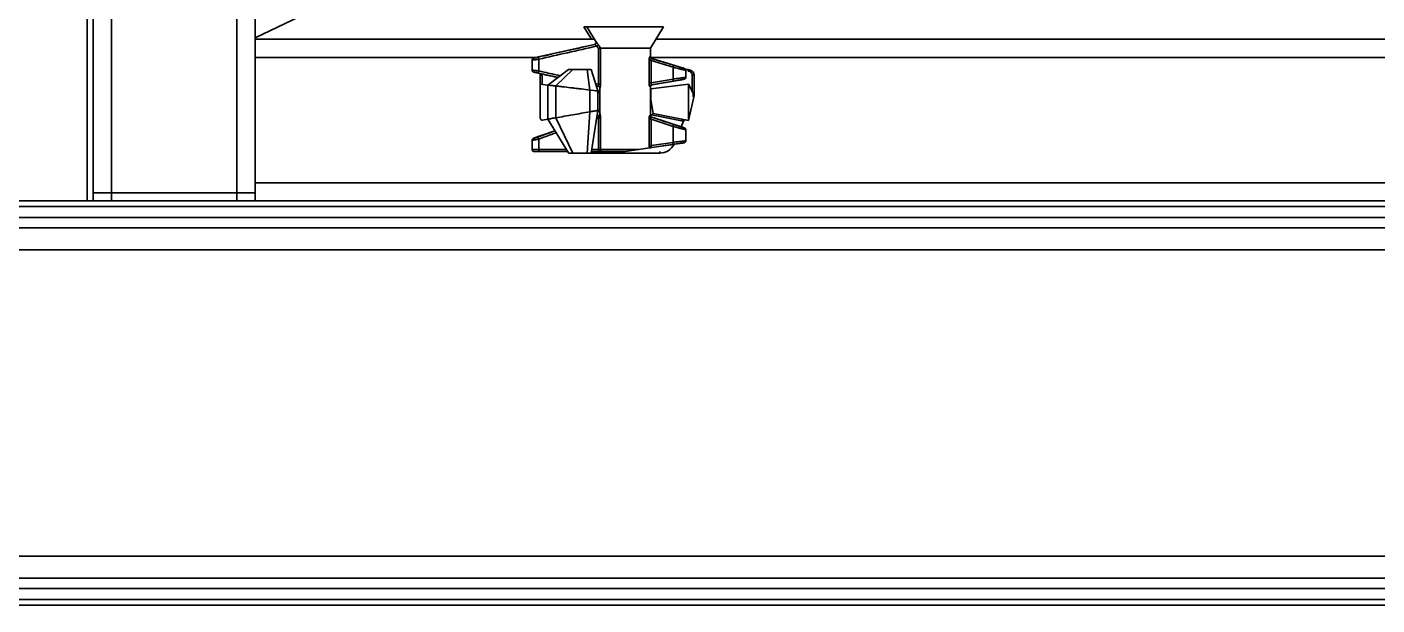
# Model space of a CAD drawing. Header units: millimetres. Extents: x 32496 to 166256, y 3504 to 23939.
# Drawn here: x 47864 to 48532, y 10678 to 10964 of the extents above; entities that cross this region are included whole.
import ezdxf

# ---------------------------------------------------------------- set-up
doc = ezdxf.new("R2010")
doc.units = ezdxf.units.MM
doc.layers.get('0').update_dxf_attribs({"lineweight": 35})

msp = doc.modelspace()

# ---------------------------------------------------------------- linework, layer by layer
at = {"linetype": 'Continuous'}
for p, q in [((47894.14, 13396.575), (47894.14, 10877.575)), ((47897.14, 13396.575), (47897.14, 10877.575)), ((47906.14, 13396.575), (47906.14, 10877.575)), ((47968.14, 13396.575), (47968.14, 10877.575)), ((47977.14, 13316.575), (47977.14, 10957.575)), ((48010.277, 10974.075), (47977.14, 10958.304)), ((48141.222, 10963.653), (48139.722, 10963.653)), ((48143.445, 10957.575), (48139.722, 10963.653)), ((48141.222, 10963.653), (48179.057, 10963.653)), ((48141.222, 10963.653), (48145.621, 10956.472)), ((48179.057, 10963.653), (48172.64, 10953.175)), ((48144.945, 10957.575), (47977.14, 10957.575)), ((47977.14, 10877.575), (47977.14, 10957.575)), ((48120.222, 10949.503), (48144.984, 10954.973)), ((48144.984, 10954.973), (48145.02, 10954.973)), ((48145.656, 10956.472), (48145.621, 10956.472)), ((48899.64, 10957.575), (48175.335, 10957.575)), ((48116.131, 10948.575), (47977.14, 10948.575)), ((48114.14, 10947.303), (48114.14, 10942.27)), ((48115.359, 10948.397), (48115.455, 10948.42)), ((48117.943, 10948.993), (48115.455, 10948.42)), ((48115.455, 10948.42), (48115.468, 10948.422)), ((48120.221, 10949.503), (48115.468, 10948.422)), ((48117.442, 10941.883), (48117.442, 10947.7)), ((48120.224, 10949.503), (48117.943, 10948.993)), ((48146.969, 10935.354), (48146.969, 10952.894)), ((48147.953, 10953.175), (48147.953, 10935.353)), ((48147.96, 10953.175), (48172.64, 10953.175)), ((48171.961, 10947.022), (48172.961, 10947.022)), ((48171.961, 10935.936), (48171.961, 10947.022)), ((48172.64, 10948.99), (48172.425, 10948.99)), ((48172.64, 10948.99), (48172.64, 10953.175)), ((48899.64, 10948.575), (48172.743, 10948.575)), ((48183.809, 10943.73), (48172.961, 10947.022)), ((48172.961, 10935.936), (48172.961, 10947.022)), ((48173.122, 10948.033), (48173.349, 10948.033)), ((48189.014, 10943.265), (48173.349, 10948.033)), ((48115.473, 10941.153), (48115.46, 10941.156)), ((48117.877, 10940.611), (48115.46, 10941.156)), ((48115.473, 10941.153), (48120.224, 10940.097)), ((48117.877, 10940.611), (48120.229, 10940.096)), ((48121.838, 10934.926), (48132.206, 10942.575)), ((48134.206, 10942.575), (48125.809, 10934.456)), ((48132.206, 10942.575), (48143.397, 10942.575)), ((48141.397, 10942.575), (48142.707, 10932.459)), ((48143.397, 10942.576), (48146.706, 10931.986)), ((48143.398, 10942.575), (48146.706, 10931.989)), ((48183.809, 10943.73), (48183.809, 10937.857)), ((48184.14, 10943.647), (48183.809, 10943.73)), ((48189.014, 10943.265), (48189.02, 10943.263)), ((48191.372, 10942.575), (48190.044, 10942.575)), ((48190.14, 10942.161), (48190.14, 10938.773)), ((48118.06, 10932.642), (48118.06, 10939.573)), ((48121.838, 10934.926), (48118.14, 10935.363)), ((48118.14, 10935.363), (48118.14, 10918.554)), ((48119.06, 10935.254), (48119.06, 10939.791)), ((48120.227, 10940.097), (48126.894, 10938.657)), ((48121.838, 10934.926), (48121.838, 10918.011)), ((48125.809, 10918.707), (48125.809, 10934.456)), ((48145.557, 10935.663), (48146.97, 10935.355)), ((48146.89, 10934.346), (48145.903, 10934.559)), ((48145.906, 10934.55), (48146.851, 10934.346)), ((48146.89, 10934.346), (48146.851, 10934.346)), ((48147.953, 10935.353), (48146.969, 10935.353)), ((48172.961, 10935.936), (48171.961, 10935.936)), ((48172.431, 10933.976), (48172.64, 10933.976)), ((48172.64, 10920.034), (48172.64, 10933.976)), ((48191.429, 10935.363), (48172.796, 10932.991)), ((48172.961, 10935.936), (48183.809, 10937.857)), ((48184.037, 10936.872), (48173.242, 10934.961)), ((48173.465, 10934.961), (48173.242, 10934.961)), ((48188.929, 10937.707), (48173.465, 10934.961)), ((48183.809, 10937.857), (48184.14, 10937.906)), ((48188.93, 10937.708), (48189.031, 10937.726)), ((48190.14, 10938.773), (48190.14, 10938.773)), ((48193.735, 10930.847), (48191.429, 10935.363)), ((48191.429, 10917.363), (48191.429, 10935.363)), ((48193.26, 10939.794), (48193.26, 10931.777)), ((48194.26, 10939.578), (48194.261, 10930.539)), ((48118.14, 10932.421), (48118.06, 10932.642)), ((48146.706, 10931.986), (48142.706, 10932.459)), ((48142.706, 10932.459), (48142.706, 10921.669)), ((48147.64, 10931.876), (48146.706, 10931.986)), ((48146.706, 10922.37), (48146.706, 10931.986)), ((48147.64, 10933.368), (48147.677, 10933.368)), ((48147.64, 10920.687), (48147.64, 10933.368)), ((48172.769, 10932.987), (48172.64, 10932.971)), ((48172.816, 10927.74), (48172.796, 10932.991)), ((48174.001, 10920.816), (48172.815, 10927.746)), ((48191.429, 10917.363), (48194.34, 10929.663)), ((48194.02, 10930.29), (48193.735, 10930.847)), ((48193.781, 10929.144), (48193.735, 10930.847)), ((48193.781, 10929.144), (48194.189, 10930.168)), ((48194.34, 10929.663), (48194.02, 10930.29)), ((48142.706, 10921.669), (48141.397, 10901.274)), ((48146.706, 10922.37), (48143.397, 10901.274)), ((48146.706, 10922.364), (48143.398, 10901.274)), ((48147.64, 10921.787), (48146.587, 10921.602)), ((48146.742, 10922.377), (48146.706, 10922.37)), ((48147.678, 10920.687), (48147.64, 10920.687)), ((48191.429, 10917.363), (48173.975, 10920.821)), ((48119.312, 10917.569), (48121.838, 10918.011)), ((48132.187, 10901.304), (48121.838, 10918.011)), ((48125.809, 10918.708), (48134.206, 10901.274)), ((48146.969, 10918.669), (48146.076, 10918.356)), ((48146.254, 10919.482), (48147.007, 10919.742)), ((48146.256, 10919.496), (48146.967, 10919.742)), ((48146.967, 10919.742), (48147.007, 10919.742)), ((48146.969, 10918.668), (48147.953, 10918.668)), ((48146.969, 10902.975), (48146.969, 10918.668)), ((48147.953, 10918.668), (48147.953, 10902.975)), ((48171.961, 10918.06), (48172.961, 10918.06)), ((48171.961, 10904.705), (48171.961, 10918.06)), ((48172.64, 10920.034), (48172.424, 10920.034)), ((48183.809, 10914.442), (48172.961, 10918.06)), ((48172.961, 10904.944), (48172.961, 10918.06)), ((48173.095, 10919.086), (48173.322, 10919.086)), ((48188.074, 10917.277), (48173.131, 10920.237)), ((48189.04, 10913.827), (48173.322, 10919.086)), ((48183.809, 10914.442), (48183.809, 10906.56)), ((48184.14, 10914.35), (48183.809, 10914.442)), ((48188.942, 10917.023), (48187.828, 10914.233)), ((48189.04, 10913.827), (48189.048, 10913.824)), ((48114.14, 10907.568), (48114.14, 10902.975)), ((48115.236, 10908.692), (48115.338, 10908.73)), ((48118.204, 10909.764), (48115.338, 10908.73)), ((48115.338, 10908.73), (48115.357, 10908.737)), ((48120.109, 10910.432), (48115.357, 10908.737)), ((48117.441, 10902.975), (48117.441, 10908.19)), ((48120.112, 10910.433), (48118.204, 10909.764)), ((48120.11, 10910.432), (48125.397, 10912.265)), ((48125.381, 10912.259), (48125.354, 10912.335)), ((48190.14, 10912.716), (48190.14, 10907.331)), ((48131.152, 10902.975), (48114.14, 10902.975)), ((48131.771, 10901.975), (48115.14, 10901.975)), ((48132.206, 10901.274), (48132.187, 10901.304)), ((48132.205, 10901.274), (48143.397, 10901.274)), ((48143.397, 10901.275), (48177.236, 10901.277)), ((48143.507, 10901.975), (48160.065, 10901.975)), ((48166.831, 10902.975), (48143.664, 10902.975)), ((48160.213, 10901.986), (48188.908, 10906.275)), ((48172.38, 10903.844), (48172.64, 10903.844)), ((48172.961, 10904.944), (48183.809, 10906.56)), ((48184.01, 10905.571), (48173.162, 10903.955)), ((48177.236, 10902.008), (48177.236, 10901.277)), ((48183.809, 10906.56), (48184.14, 10906.601)), ((48188.909, 10906.275), (48188.939, 10906.28)), ((48188.939, 10906.28), (48189.043, 10906.296)), ((47977.14, 10881.575), (47897.14, 10881.575)), ((48899.64, 10886.575), (47977.14, 10886.575)), ((52132.64, 10877.575), (40172.64, 10877.575)), ((52132.64, 10874.855), (40172.64, 10874.855)), ((52132.64, 10869.383), (40172.64, 10869.383)), ((52082.64, 10864.266), (40222.64, 10864.266)), ((52082.64, 10853.32), (40222.64, 10853.32)), ((52008.64, 10701.83), (40172.64, 10701.83)), ((52008.64, 10690.885), (40172.64, 10690.885)), ((52008.64, 10685.768), (40172.64, 10685.768)), ((52132.64, 10680.295), (40172.64, 10680.295)), ((52132.64, 10677.575), (40172.64, 10677.575))]:
    msp.add_line(p, q, dxfattribs=at)
for points in [[(48115.359, 10948.397), (48115.181, 10948.354), (48115.049, 10948.321), (48114.949, 10948.294), (48114.861, 10948.268), (48114.755, 10948.228), (48114.621, 10948.159), (48114.482, 10948.057), (48114.355, 10947.923), (48114.247, 10947.755), (48114.172, 10947.556), (48114.14, 10947.335), (48114.14, 10947.303)], [(48114.14, 10942.27), (48114.14, 10942.238), (48114.173, 10942.016), (48114.248, 10941.816), (48114.357, 10941.648), (48114.485, 10941.514), (48114.625, 10941.412), (48114.76, 10941.343), (48114.866, 10941.304), (48114.953, 10941.279), (48115.052, 10941.253), (48115.182, 10941.221), (48115.356, 10941.18), (48115.46, 10941.156)], [(48190.14, 10942.161), (48190.135, 10942.253), (48190.068, 10942.532), (48189.936, 10942.766), (48189.776, 10942.934), (48189.633, 10943.034), (48189.53, 10943.087), (48189.453, 10943.12), (48189.38, 10943.147), (48189.303, 10943.174), (48189.216, 10943.202), (48189.116, 10943.234), (48189.02, 10943.263)], [(48189.031, 10937.726), (48189.127, 10937.744), (48189.207, 10937.759), (48189.274, 10937.773), (48189.335, 10937.787), (48189.402, 10937.805), (48189.499, 10937.838), (48189.646, 10937.909), (48189.815, 10938.035), (48189.971, 10938.216), (48190.084, 10938.443), (48190.137, 10938.703), (48190.14, 10938.773)], [(48146.706, 10931.986), (48146.565, 10932.003), (48146.15, 10932.052), (48145.515, 10932.127), (48144.688, 10932.225)], [(48190.14, 10912.716), (48190.134, 10912.82), (48190.06, 10913.108), (48189.92, 10913.343), (48189.759, 10913.504), (48189.626, 10913.594), (48189.53, 10913.644), (48189.452, 10913.679), (48189.374, 10913.71), (48189.288, 10913.742), (48189.19, 10913.776), (48189.077, 10913.815), (48189.048, 10913.824)], [(48115.236, 10908.692), (48115.054, 10908.623), (48114.916, 10908.569), (48114.808, 10908.523), (48114.71, 10908.477), (48114.583, 10908.401), (48114.43, 10908.274), (48114.288, 10908.093), (48114.188, 10907.877), (48114.142, 10907.629), (48114.14, 10907.568)], [(48189.043, 10906.296), (48189.13, 10906.309), (48189.202, 10906.321), (48189.262, 10906.332), (48189.318, 10906.344), (48189.384, 10906.359), (48189.491, 10906.394), (48189.65, 10906.47), (48189.823, 10906.6), (48189.977, 10906.783), (48190.087, 10907.009), (48190.138, 10907.264), (48190.14, 10907.331)]]:
    msp.add_lwpolyline(points, dxfattribs=at)
for centre, radius, start, end in [((48144.768, 10955.949), 1, 282.457172, 31.487469), ((48799.399, 11366.301), 772.38, 212.246061, 212.360099), ((48890.226, 11417.498), 875.531, 211.90907, 212.027918), ((48173.64, 10948.99), 1, 180, 253.070713), ((48121.06, 10939.573), 3, 161.222255, 180.003424), ((48191.26, 10939.578), 3, 0.003423, 87.857864), ((48146.64, 10933.368), 1, 0, 77.811367), ((48173.64, 10933.976), 1, 100.070713, 180), ((48193.261, 10930.538), 1, 338.238724, 0.003464), ((48146.64, 10920.687), 1, 289.119726, 0), ((48119.14, 10918.554), 1, 180, 279.942095), ((48173.64, 10920.034), 1, 180, 251.5), ((46320.963, 5346.635), 5872.188, 71.5005904, 71.6145891), ((48189.871, 10916.652), 1, 86.258929, 158.238356), ((48115.14, 10902.975), 1, 180, 270), ((48134.953, 10909.274), 8, 245.961793, 246.82213), ((48160.065, 10902.975), 1, 269.999999, 278.500004), ((48165.319, 10955.964), 52.596, 277.714571, 277.990503), ((48167.033, 10924.91), 20.827, 286.385956, 286.536362), ((48177.236, 10909.277), 8, 270.003424, 332.367685)]:
    msp.add_arc(centre, radius, start, end, dxfattribs=at)
for points, knots in [([(48146.148, 10954.192), (48141.306, 10953.112), (48131.732, 10950.968), (48122.166, 10948.792), (48117.442, 10947.698)], [0, 0, 0, 0, 0.5057289, 1, 1, 1, 1]), ([(48120.231, 10949.435), (48124.319, 10950.365), (48132.58, 10952.219), (48140.846, 10954.052), (48145.02, 10954.973)], [0, 0, 0, 0, 0.4951158, 1, 1, 1, 1]), ([(48145.803, 10955.949), (48145.803, 10955.832), (48145.76, 10955.594), (48145.58, 10955.288), (48145.321, 10955.073), (48145.119, 10954.995), (48145.02, 10954.973)], [0, 0, 0, 0, 0.2616742, 0.5253928, 0.7752948, 1, 1, 1, 1]), ([(48146.148, 10954.193), (48146.031, 10954.299), (48145.85, 10954.446), (48145.606, 10954.625), (48145.438, 10954.74), (48145.288, 10954.836), (48145.18, 10954.9), (48145.108, 10954.938), (48145.07, 10954.957), (48145.042, 10954.969), (48145.026, 10954.973), (48145.02, 10954.973)], [0, 0, 0, 0, 0.3442072, 0.5078013, 0.6586163, 0.7889105, 0.8936657, 0.9339526, 0.9652774, 0.9873481, 1, 1, 1, 1]), ([(48145.656, 10956.472), (48145.663, 10956.472), (48145.682, 10956.458), (48145.715, 10956.432), (48145.76, 10956.387), (48145.817, 10956.326), (48145.885, 10956.25), (48145.995, 10956.122), (48146.149, 10955.931), (48146.348, 10955.671), (48146.563, 10955.376), (48146.783, 10955.055), (48146.927, 10954.831), (48146.998, 10954.716)], [0, 0, 0, 0, 0.0100362, 0.0293963, 0.0580707, 0.0958261, 0.1422293, 0.1961758, 0.3235958, 0.4738051, 0.6397829, 0.8171411, 1, 1, 1, 1]), ([(48145.656, 10956.472), (48145.678, 10956.436), (48145.763, 10956.274), (48145.803, 10956.089), (48145.803, 10955.949)], [0, 0, 0, 0, 0.2321432, 1, 1, 1, 1]), ([(48146.147, 10954.194), (48146.331, 10954.308), (48146.579, 10954.463), (48146.863, 10954.636), (48146.963, 10954.696), (48146.998, 10954.716)], [0, 0, 0, 0, 0.6504309, 0.8778794, 1, 1, 1, 1]), ([(48116.64, 10947.592), (48116.479, 10947.571), (48116.163, 10947.53), (48115.704, 10947.472), (48115.279, 10947.421), (48114.953, 10947.382), (48114.722, 10947.356), (48114.575, 10947.34), (48114.448, 10947.326), (48114.341, 10947.316), (48114.258, 10947.308), (48114.202, 10947.304), (48114.17, 10947.302), (48114.153, 10947.301), (48114.146, 10947.302), (48114.14, 10947.302), (48114.14, 10947.303)], [0, 0, 0, 0, 0.1934251, 0.3789779, 0.5517234, 0.7034394, 0.770093, 0.828992, 0.8799238, 0.9226346, 0.9562061, 0.9803399, 0.9888779, 0.9949941, 0.9986703, 1, 1, 1, 1]), ([(48115.159, 10948.348), (48115.123, 10948.339), (48115.073, 10948.326), (48115.012, 10948.31), (48114.978, 10948.3), (48114.953, 10948.292), (48114.937, 10948.287), (48114.929, 10948.283), (48114.926, 10948.282), (48114.925, 10948.279), (48114.928, 10948.278), (48114.931, 10948.278), (48114.941, 10948.278), (48114.959, 10948.28), (48114.986, 10948.283), (48115.039, 10948.291), (48115.125, 10948.305), (48115.2, 10948.319), (48115.242, 10948.326)], [0, 0, 0, 0, 0.1967319, 0.2737353, 0.3358281, 0.3825711, 0.4137811, 0.4235653, 0.4295519, 0.4322932, 0.4356533, 0.4425519, 0.4533205, 0.4865845, 0.5353875, 0.5995058, 0.7721756, 1, 1, 1, 1]), ([(48115.468, 10948.422), (48115.439, 10948.416), (48115.336, 10948.391), (48115.233, 10948.366), (48115.159, 10948.348)], [0, 0, 0, 0, 0.2809675, 1, 1, 1, 1]), ([(48115.242, 10948.326), (48115.267, 10948.331), (48115.378, 10948.352), (48115.489, 10948.373), (48115.575, 10948.39)], [0, 0, 0, 0, 0.2224077, 1, 1, 1, 1]), ([(48115.575, 10948.39), (48115.678, 10948.411), (48116.123, 10948.502), (48116.567, 10948.598), (48116.907, 10948.676)], [0, 0, 0, 0, 0.2312408, 1, 1, 1, 1]), ([(48117.442, 10947.7), (48117.376, 10947.691), (48117.109, 10947.654), (48116.841, 10947.619), (48116.64, 10947.592)], [0, 0, 0, 0, 0.2463918, 1, 1, 1, 1]), ([(48116.907, 10948.676), (48117.184, 10948.74), (48118.291, 10948.993), (48119.399, 10949.246), (48120.231, 10949.435)], [0, 0, 0, 0, 0.2494687, 1, 1, 1, 1]), ([(48116.907, 10948.676), (48116.955, 10948.682), (48117.041, 10948.629), (48117.127, 10948.525), (48117.239, 10948.343), (48117.351, 10948.065), (48117.416, 10947.824), (48117.442, 10947.7)], [0, 0, 0, 0, 0.1250019, 0.2266111, 0.3555076, 0.6716703, 1, 1, 1, 1]), ([(48123.651, 10950.248), (48123.36, 10950.186), (48122.217, 10949.94), (48121.075, 10949.691), (48120.224, 10949.503)], [0, 0, 0, 0, 0.2542144, 1, 1, 1, 1]), ([(48146.969, 10952.894), (48147.079, 10952.925), (48147.407, 10953.019), (48147.734, 10953.114), (48147.953, 10953.175)], [0, 0, 0, 0, 0.3335899, 1, 1, 1, 1]), ([(48147.96, 10953.175), (48147.959, 10953.175), (48147.956, 10953.175), (48147.954, 10953.175), (48147.953, 10953.175)], [0, 0, 0, 0, 0.4968859, 1, 1, 1, 1]), ([(48171.96, 10947.022), (48171.96, 10947.274), (48171.986, 10947.745), (48172.092, 10948.355), (48172.221, 10948.755), (48172.334, 10948.943), (48172.399, 10948.99), (48172.425, 10948.99)], [0, 0, 0, 0, 0.36478, 0.6788295, 0.8966183, 0.9615031, 1, 1, 1, 1]), ([(48173.122, 10948.033), (48172.925, 10948.094), (48172.559, 10948.355), (48172.425, 10948.781), (48172.425, 10948.99)], [0, 0, 0, 0, 0.497546, 1, 1, 1, 1]), ([(48173.122, 10948.033), (48173.102, 10948.036), (48173.055, 10948.024), (48172.999, 10947.966), (48172.952, 10947.875), (48172.916, 10947.751), (48172.896, 10947.597), (48172.894, 10947.349), (48172.928, 10947.154), (48172.961, 10947.022)], [0, 0, 0, 0, 0.0539504, 0.122041, 0.2128093, 0.3293064, 0.4696189, 0.6309122, 1, 1, 1, 1]), ([(48114.14, 10942.27), (48114.14, 10942.271), (48114.146, 10942.271), (48114.153, 10942.272), (48114.17, 10942.271), (48114.202, 10942.27), (48114.258, 10942.265), (48114.341, 10942.258), (48114.448, 10942.248), (48114.576, 10942.234), (48114.723, 10942.218), (48114.954, 10942.193), (48115.28, 10942.155), (48115.706, 10942.104), (48116.166, 10942.048), (48116.482, 10942.008), (48116.643, 10941.987)], [0, 0, 0, 0, 0.0013158, 0.004982, 0.0110903, 0.0196283, 0.0438063, 0.0772495, 0.1199516, 0.1712404, 0.2300935, 0.2963311, 0.4486826, 0.6207555, 0.8069861, 1, 1, 1, 1]), ([(48115.238, 10941.248), (48115.197, 10941.256), (48115.139, 10941.266), (48115.066, 10941.278), (48115.023, 10941.285), (48114.988, 10941.29), (48114.962, 10941.293), (48114.943, 10941.294), (48114.934, 10941.295), (48114.929, 10941.293), (48114.931, 10941.29), (48114.934, 10941.289), (48114.943, 10941.285), (48114.958, 10941.28), (48114.984, 10941.272), (48115.018, 10941.263), (48115.079, 10941.247), (48115.129, 10941.234), (48115.164, 10941.226)], [0, 0, 0, 0, 0.2264452, 0.3192145, 0.3975138, 0.4607786, 0.5087007, 0.5410691, 0.5578184, 0.5608357, 0.563834, 0.5702419, 0.5804791, 0.6126407, 0.6603826, 0.7235151, 0.8015442, 1, 1, 1, 1]), ([(48115.164, 10941.226), (48115.187, 10941.22), (48115.289, 10941.195), (48115.392, 10941.171), (48115.473, 10941.153)], [0, 0, 0, 0, 0.2171321, 1, 1, 1, 1]), ([(48115.573, 10941.186), (48115.542, 10941.192), (48115.431, 10941.213), (48115.319, 10941.234), (48115.238, 10941.248)], [0, 0, 0, 0, 0.2767447, 1, 1, 1, 1]), ([(48116.912, 10940.905), (48116.798, 10940.93), (48116.353, 10941.028), (48115.907, 10941.121), (48115.573, 10941.186)], [0, 0, 0, 0, 0.2554821, 1, 1, 1, 1]), ([(48116.643, 10941.987), (48116.71, 10941.978), (48116.977, 10941.944), (48117.243, 10941.909), (48117.442, 10941.883)], [0, 0, 0, 0, 0.2541382, 1, 1, 1, 1]), ([(48116.912, 10940.905), (48116.96, 10940.899), (48117.046, 10940.953), (48117.13, 10941.057), (48117.209, 10941.184), (48117.281, 10941.339), (48117.368, 10941.573), (48117.417, 10941.758), (48117.442, 10941.883)], [0, 0, 0, 0, 0.1249283, 0.2264728, 0.3552558, 0.5068081, 0.6716176, 1, 1, 1, 1]), ([(48120.236, 10940.163), (48119.958, 10940.224), (48118.85, 10940.471), (48117.742, 10940.719), (48116.912, 10940.905)], [0, 0, 0, 0, 0.250532, 1, 1, 1, 1]), ([(48117.442, 10941.884), (48118.319, 10941.686), (48121.851, 10940.888), (48125.385, 10940.1), (48128.043, 10939.511)], [0, 0, 0, 0, 0.2483282, 1, 1, 1, 1]), ([(48184.153, 10944.687), (48184.15, 10944.686), (48184.144, 10944.679), (48184.129, 10944.656), (48184.105, 10944.602), (48184.069, 10944.513), (48184.024, 10944.391), (48183.972, 10944.242), (48183.898, 10944.02), (48183.844, 10943.847), (48183.809, 10943.73)], [0, 0, 0, 0, 0.0084775, 0.0246008, 0.0830851, 0.1788645, 0.3086938, 0.4665921, 0.6418735, 1, 1, 1, 1]), ([(48190.14, 10942.161), (48190.14, 10942.164), (48190.126, 10942.17), (48190.106, 10942.179), (48190.067, 10942.192), (48190.015, 10942.208), (48189.948, 10942.227), (48189.83, 10942.259), (48189.649, 10942.306), (48189.39, 10942.371), (48189.081, 10942.446), (48188.725, 10942.532), (48188.326, 10942.628), (48187.888, 10942.732), (48187.239, 10942.887), (48186.367, 10943.097), (48185.272, 10943.364), (48184.521, 10943.551), (48184.14, 10943.647)], [0, 0, 0, 0, 0.0016357, 0.0055905, 0.0119976, 0.0208819, 0.0322069, 0.0459128, 0.0801275, 0.1231915, 0.1750867, 0.2346515, 0.300966, 0.3740995, 0.4532533, 0.6242902, 0.8095002, 1, 1, 1, 1]), ([(48184.153, 10944.687), (48185.107, 10944.397), (48186.453, 10944.003), (48188.076, 10943.54), (48188.74, 10943.349), (48189.014, 10943.265)], [0, 0, 0, 0, 0.5911102, 0.8303753, 1, 1, 1, 1]), ([(48191.372, 10942.575), (48191.371, 10942.575), (48191.373, 10942.568), (48191.371, 10942.56), (48191.371, 10942.541), (48191.37, 10942.517), (48191.368, 10942.485), (48191.365, 10942.431), (48191.363, 10942.348), (48191.367, 10942.233), (48191.363, 10942.098), (48191.341, 10941.951), (48191.341, 10941.845), (48191.352, 10941.793)], [0, 0, 0, 0, 0.0045727, 0.0181973, 0.0407764, 0.0722139, 0.1123498, 0.1607806, 0.280754, 0.4288364, 0.6017631, 0.7959309, 1, 1, 1, 1]), ([(48193.26, 10939.794), (48193.26, 10940.044), (48193.162, 10940.55), (48192.749, 10941.204), (48192.116, 10941.656), (48191.607, 10941.781), (48191.352, 10941.793)], [0, 0, 0, 0, 0.247435, 0.4962439, 0.7472453, 1, 1, 1, 1]), ([(48118.06, 10939.573), (48118.06, 10939.609), (48118.131, 10939.659), (48118.232, 10939.697), (48118.362, 10939.731), (48118.518, 10939.757), (48118.754, 10939.784), (48118.937, 10939.791), (48119.06, 10939.791)], [0, 0, 0, 0, 0.1011399, 0.1967455, 0.3244897, 0.4788894, 0.6499909, 1, 1, 1, 1]), ([(48120.229, 10940.096), (48120.491, 10940.04), (48121.556, 10939.81), (48122.623, 10939.585), (48123.427, 10939.416)], [0, 0, 0, 0, 0.2460462, 1, 1, 1, 1]), ([(48126.93, 10938.684), (48126.369, 10938.807), (48124.138, 10939.298), (48121.907, 10939.791), (48120.236, 10940.163)], [0, 0, 0, 0, 0.2510359, 1, 1, 1, 1]), ([(48125.809, 10934.456), (48125.569, 10934.482), (48125.097, 10934.541), (48124.409, 10934.623), (48123.765, 10934.697), (48122.913, 10934.8), (48122.278, 10934.874), (48121.838, 10934.926)], [0, 0, 0, 0, 0.1810811, 0.3564423, 0.5202063, 0.6671725, 1, 1, 1, 1]), ([(48142.706, 10932.459), (48141.298, 10932.625), (48139.186, 10932.875), (48136.37, 10933.209), (48133.553, 10933.539), (48130.737, 10933.871), (48127.922, 10934.216), (48126.514, 10934.382), (48125.809, 10934.456)], [0, 0, 0, 0, 0.2499997, 0.3749996, 0.4999998, 0.7499983, 0.875001, 1, 1, 1, 1]), ([(48146.89, 10934.346), (48146.901, 10934.345), (48146.93, 10934.369), (48146.972, 10934.463), (48147.017, 10934.666), (48147.026, 10934.982), (48146.995, 10935.224), (48146.969, 10935.354)], [0, 0, 0, 0, 0.0323072, 0.091995, 0.3030963, 0.618414, 1, 1, 1, 1]), ([(48146.89, 10934.346), (48146.997, 10934.323), (48147.21, 10934.238), (48147.471, 10934.009), (48147.639, 10933.705), (48147.677, 10933.478), (48147.677, 10933.368)], [0, 0, 0, 0, 0.2423391, 0.4995739, 0.7570625, 1, 1, 1, 1]), ([(48147.953, 10935.353), (48147.953, 10935.099), (48147.939, 10934.729), (48147.892, 10934.261), (48147.85, 10933.963), (48147.804, 10933.72), (48147.763, 10933.555), (48147.732, 10933.458), (48147.712, 10933.411), (48147.697, 10933.382), (48147.683, 10933.368), (48147.677, 10933.368)], [0, 0, 0, 0, 0.3772731, 0.5482203, 0.6987313, 0.823031, 0.9156864, 0.9495209, 0.9746656, 0.991147, 1, 1, 1, 1]), ([(48172.431, 10933.976), (48172.404, 10933.976), (48172.34, 10934.023), (48172.228, 10934.209), (48172.097, 10934.605), (48171.987, 10935.213), (48171.96, 10935.683), (48171.96, 10935.936)], [0, 0, 0, 0, 0.0383461, 0.1028489, 0.3192955, 0.6327753, 1, 1, 1, 1]), ([(48172.431, 10933.976), (48172.431, 10934.088), (48172.469, 10934.321), (48172.643, 10934.632), (48172.914, 10934.861), (48173.133, 10934.941), (48173.242, 10934.961)], [0, 0, 0, 0, 0.2439062, 0.5025013, 0.7595928, 1, 1, 1, 1]), ([(48172.961, 10935.936), (48172.94, 10935.809), (48172.928, 10935.62), (48172.959, 10935.384), (48172.998, 10935.237), (48173.051, 10935.117), (48173.118, 10935.015), (48173.195, 10934.958), (48173.242, 10934.961)], [0, 0, 0, 0, 0.3559702, 0.5142671, 0.6552434, 0.7745682, 0.8711931, 1, 1, 1, 1]), ([(48184.037, 10936.872), (48184.035, 10936.873), (48184.029, 10936.88), (48184.023, 10936.893), (48184.014, 10936.916), (48183.998, 10936.964), (48183.975, 10937.049), (48183.944, 10937.174), (48183.91, 10937.327), (48183.863, 10937.558), (48183.83, 10937.736), (48183.809, 10937.857)], [0, 0, 0, 0, 0.0076159, 0.0227499, 0.0465075, 0.0795546, 0.1743005, 0.303875, 0.4623036, 0.6387178, 1, 1, 1, 1]), ([(48188, 10937.549), (48187.722, 10937.502), (48186.4, 10937.282), (48185.079, 10937.057), (48184.037, 10936.872)], [0, 0, 0, 0, 0.2101807, 1, 1, 1, 1]), ([(48184.14, 10937.906), (48184.529, 10937.963), (48185.29, 10938.073), (48186.396, 10938.231), (48187.271, 10938.353), (48187.919, 10938.443), (48188.355, 10938.504), (48188.751, 10938.559), (48189.102, 10938.609), (48189.406, 10938.652), (48189.629, 10938.685), (48189.78, 10938.708), (48189.874, 10938.722), (48189.952, 10938.734), (48190.018, 10938.745), (48190.068, 10938.755), (48190.107, 10938.761), (48190.125, 10938.768), (48190.14, 10938.77), (48190.14, 10938.773)], [0, 0, 0, 0, 0.1944751, 0.380433, 0.5530198, 0.6314414, 0.7043766, 0.7707089, 0.8291939, 0.8800218, 0.9225821, 0.9404275, 0.9559563, 0.9691668, 0.9800559, 0.9886056, 0.9947886, 0.9985819, 1, 1, 1, 1]), ([(48188.897, 10937.702), (48188.836, 10937.691), (48188.538, 10937.639), (48188.238, 10937.589), (48188, 10937.549)], [0, 0, 0, 0, 0.2030453, 1, 1, 1, 1]), ([(48193.26, 10939.795), (48193.383, 10939.795), (48193.566, 10939.788), (48193.802, 10939.762), (48193.958, 10939.736), (48194.089, 10939.702), (48194.189, 10939.664), (48194.26, 10939.613), (48194.26, 10939.578)], [0, 0, 0, 0, 0.3500127, 0.5211139, 0.6755124, 0.8032553, 0.8988599, 1, 1, 1, 1]), ([(48147.639, 10931.623), (48147.518, 10931.625), (48147.344, 10931.634), (48147.122, 10931.662), (48146.984, 10931.688), (48146.868, 10931.719), (48146.774, 10931.756), (48146.706, 10931.804), (48146.706, 10931.84)], [0, 0, 0, 0, 0.3676841, 0.5325931, 0.6776934, 0.7986356, 0.8924058, 1, 1, 1, 1]), ([(48146.706, 10930.868), (48146.706, 10930.909), (48146.769, 10930.969), (48146.867, 10931.017), (48147.035, 10931.073), (48147.295, 10931.119), (48147.518, 10931.134), (48147.639, 10931.136)], [0, 0, 0, 0, 0.1197439, 0.2150399, 0.3354987, 0.6403139, 1, 1, 1, 1]), ([(48172.811, 10931.819), (48172.801, 10931.796), (48172.744, 10931.753), (48172.683, 10931.73), (48172.644, 10931.718)], [0, 0, 0, 0, 0.3825845, 1, 1, 1, 1]), ([(48172.644, 10931.019), (48172.685, 10931.003), (48172.75, 10930.973), (48172.805, 10930.916), (48172.813, 10930.888)], [0, 0, 0, 0, 0.6047716, 1, 1, 1, 1]), ([(48172.654, 10927.868), (48172.694, 10927.854), (48172.759, 10927.83), (48172.81, 10927.773), (48172.815, 10927.746)], [0, 0, 0, 0, 0.6091162, 1, 1, 1, 1]), ([(48193.493, 10931.322), (48193.595, 10931.321), (48193.742, 10931.319), (48193.927, 10931.314), (48194.04, 10931.309), (48194.13, 10931.304), (48194.199, 10931.296), (48194.236, 10931.294), (48194.261, 10931.285), (48194.261, 10931.279)], [0, 0, 0, 0, 0.3985997, 0.570579, 0.7178181, 0.8365871, 0.9239563, 0.9776504, 1, 1, 1, 1]), ([(48142.706, 10921.669), (48142.963, 10921.72), (48143.471, 10921.806), (48144.209, 10921.931), (48144.792, 10922.035), (48145.225, 10922.11), (48145.515, 10922.161), (48145.779, 10922.208), (48146.014, 10922.25), (48146.216, 10922.285), (48146.387, 10922.313), (48146.517, 10922.334), (48146.622, 10922.356), (48146.664, 10922.369), (48146.706, 10922.377), (48146.706, 10922.37)], [0, 0, 0, 0, 0.1935429, 0.3801229, 0.5524626, 0.631295, 0.7042035, 0.7704321, 0.8293019, 0.8801618, 0.9224832, 0.9559585, 0.9803238, 0.9951294, 1, 1, 1, 1]), ([(48147.639, 10921.852), (48147.549, 10921.923), (48147.375, 10922.054), (48147.157, 10922.199), (48146.996, 10922.292), (48146.896, 10922.341), (48146.813, 10922.371), (48146.762, 10922.38), (48146.742, 10922.377)], [0, 0, 0, 0, 0.3277321, 0.6214941, 0.7484166, 0.8566748, 0.9418067, 1, 1, 1, 1]), ([(48147.678, 10920.687), (48147.678, 10920.484), (48147.548, 10920.069), (48147.199, 10919.809), (48147.007, 10919.742)], [0, 0, 0, 0, 0.5004169, 1, 1, 1, 1]), ([(48147.678, 10920.687), (48147.684, 10920.687), (48147.699, 10920.673), (48147.714, 10920.644), (48147.734, 10920.595), (48147.766, 10920.495), (48147.806, 10920.326), (48147.852, 10920.076), (48147.894, 10919.773), (48147.927, 10919.428), (48147.948, 10919.055), (48147.953, 10918.799), (48147.953, 10918.668)], [0, 0, 0, 0, 0.0089132, 0.0255697, 0.0509108, 0.084997, 0.1792316, 0.3038858, 0.4553733, 0.6256506, 0.8097579, 1, 1, 1, 1]), ([(48173.131, 10920.237), (48173.262, 10920.358), (48173.453, 10920.524), (48173.704, 10920.705), (48173.817, 10920.773), (48173.869, 10920.796)], [0, 0, 0, 0, 0.5760699, 0.8152294, 1, 1, 1, 1]), ([(48173.869, 10920.796), (48173.889, 10920.805), (48173.923, 10920.818), (48173.961, 10920.824), (48173.975, 10920.821)], [0, 0, 0, 0, 0.5933777, 1, 1, 1, 1]), ([(48121.838, 10918.011), (48121.858, 10918.015), (48121.909, 10918.027), (48122.052, 10918.059), (48122.387, 10918.122), (48122.826, 10918.186), (48123.319, 10918.27), (48123.929, 10918.39), (48124.584, 10918.51), (48125.272, 10918.621), (48125.629, 10918.676), (48125.809, 10918.707)], [0, 0, 0, 0, 0.0152626, 0.0388152, 0.109354, 0.2685589, 0.3691597, 0.4812958, 0.7311408, 0.8643606, 1, 1, 1, 1]), ([(48146.969, 10918.669), (48147.009, 10918.807), (48147.054, 10919.009), (48147.083, 10919.269), (48147.088, 10919.431), (48147.08, 10919.562), (48147.066, 10919.649), (48147.049, 10919.701), (48147.036, 10919.728), (48147.018, 10919.744), (48147.007, 10919.742)], [0, 0, 0, 0, 0.3893789, 0.5596573, 0.7075928, 0.8267929, 0.9153695, 0.9472425, 0.9712654, 1, 1, 1, 1]), ([(48171.96, 10918.06), (48171.96, 10918.313), (48171.985, 10918.784), (48172.09, 10919.396), (48172.22, 10919.797), (48172.333, 10919.987), (48172.397, 10920.034), (48172.424, 10920.034)], [0, 0, 0, 0, 0.3640286, 0.6782065, 0.8964799, 0.9614806, 1, 1, 1, 1]), ([(48173.095, 10919.086), (48172.903, 10919.151), (48172.552, 10919.413), (48172.424, 10919.83), (48172.424, 10920.034)], [0, 0, 0, 0, 0.4975999, 1, 1, 1, 1]), ([(48173.095, 10919.086), (48173.075, 10919.089), (48173.029, 10919.077), (48172.974, 10919.017), (48172.93, 10918.925), (48172.897, 10918.8), (48172.882, 10918.644), (48172.887, 10918.391), (48172.925, 10918.194), (48172.961, 10918.06)], [0, 0, 0, 0, 0.0527715, 0.1193897, 0.209124, 0.3252425, 0.4658469, 0.6280243, 1, 1, 1, 1]), ([(48184.179, 10915.39), (48184.176, 10915.389), (48184.17, 10915.382), (48184.154, 10915.359), (48184.128, 10915.306), (48184.09, 10915.217), (48184.041, 10915.096), (48183.986, 10914.949), (48183.906, 10914.728), (48183.847, 10914.557), (48183.809, 10914.442)], [0, 0, 0, 0, 0.0086758, 0.0250186, 0.0838791, 0.1798846, 0.3097669, 0.4675442, 0.6425723, 1, 1, 1, 1]), ([(48190.14, 10912.716), (48190.14, 10912.72), (48190.127, 10912.727), (48190.106, 10912.737), (48190.067, 10912.751), (48190.014, 10912.769), (48189.946, 10912.79), (48189.828, 10912.825), (48189.645, 10912.877), (48189.385, 10912.949), (48189.074, 10913.032), (48188.717, 10913.127), (48188.317, 10913.232), (48187.878, 10913.347), (48187.23, 10913.517), (48186.359, 10913.747), (48185.268, 10914.04), (48184.519, 10914.245), (48184.14, 10914.35)], [0, 0, 0, 0, 0.0017174, 0.0057586, 0.0122608, 0.0212462, 0.032677, 0.0464884, 0.0808959, 0.1243858, 0.1765008, 0.2360898, 0.302567, 0.3758003, 0.4549238, 0.6256771, 0.8102833, 1, 1, 1, 1]), ([(48184.179, 10915.39), (48185.131, 10915.071), (48186.476, 10914.639), (48188.1, 10914.13), (48188.765, 10913.919), (48189.04, 10913.827)], [0, 0, 0, 0, 0.5900921, 0.8297381, 1, 1, 1, 1]), ([(48188.268, 10917.989), (48188.263, 10917.99), (48188.252, 10917.969), (48188.239, 10917.938), (48188.218, 10917.873), (48188.194, 10917.788), (48188.166, 10917.679), (48188.124, 10917.507), (48188.094, 10917.371), (48188.074, 10917.277)], [0, 0, 0, 0, 0.0198524, 0.0720639, 0.1602577, 0.2827239, 0.4356934, 0.6118258, 1, 1, 1, 1]), ([(48188.942, 10917.023), (48188.947, 10917.036), (48188.945, 10917.074), (48188.898, 10917.116), (48188.825, 10917.155), (48188.72, 10917.19), (48188.589, 10917.221), (48188.433, 10917.247), (48188.259, 10917.266), (48188.137, 10917.274), (48188.074, 10917.277)], [0, 0, 0, 0, 0.0450337, 0.1038945, 0.1900945, 0.3056476, 0.4488354, 0.6156963, 0.8013602, 1, 1, 1, 1]), ([(48116.644, 10908.022), (48116.486, 10907.99), (48116.175, 10907.926), (48115.721, 10907.837), (48115.297, 10907.755), (48114.97, 10907.695), (48114.736, 10907.653), (48114.586, 10907.627), (48114.456, 10907.605), (48114.347, 10907.588), (48114.26, 10907.576), (48114.199, 10907.568), (48114.161, 10907.565), (48114.146, 10907.565), (48114.14, 10907.567), (48114.14, 10907.568)], [0, 0, 0, 0, 0.1898947, 0.3739996, 0.5456398, 0.6983704, 0.7657144, 0.8254758, 0.8773259, 0.9209085, 0.9552635, 0.9798849, 0.9947769, 0.9985234, 1, 1, 1, 1]), ([(48115.053, 10908.622), (48115.017, 10908.608), (48114.966, 10908.588), (48114.904, 10908.562), (48114.87, 10908.546), (48114.844, 10908.534), (48114.826, 10908.524), (48114.817, 10908.518), (48114.813, 10908.513), (48114.817, 10908.509), (48114.828, 10908.511), (48114.845, 10908.512), (48114.872, 10908.518), (48114.908, 10908.525), (48114.951, 10908.536), (48115.025, 10908.556), (48115.084, 10908.572), (48115.126, 10908.584)], [0, 0, 0, 0, 0.1998606, 0.2787428, 0.3432007, 0.392814, 0.4271651, 0.446137, 0.4505413, 0.4540736, 0.4699384, 0.5010405, 0.5474624, 0.6093278, 0.6865292, 0.7780555, 1, 1, 1, 1]), ([(48115.357, 10908.737), (48115.328, 10908.726), (48115.227, 10908.689), (48115.125, 10908.65), (48115.053, 10908.622)], [0, 0, 0, 0, 0.280196, 1, 1, 1, 1]), ([(48115.126, 10908.584), (48115.15, 10908.591), (48115.261, 10908.624), (48115.372, 10908.658), (48115.458, 10908.684)], [0, 0, 0, 0, 0.2225363, 1, 1, 1, 1]), ([(48115.458, 10908.684), (48115.562, 10908.717), (48116.01, 10908.86), (48116.456, 10909.013), (48116.796, 10909.135)], [0, 0, 0, 0, 0.2318852, 1, 1, 1, 1]), ([(48117.441, 10908.19), (48117.376, 10908.176), (48117.111, 10908.119), (48116.845, 10908.064), (48116.644, 10908.022)], [0, 0, 0, 0, 0.245961, 1, 1, 1, 1]), ([(48116.796, 10909.135), (48117.075, 10909.235), (48118.189, 10909.636), (48119.305, 10910.035), (48120.142, 10910.334)], [0, 0, 0, 0, 0.249519, 1, 1, 1, 1]), ([(48116.796, 10909.135), (48116.845, 10909.144), (48116.936, 10909.095), (48117.032, 10908.996), (48117.165, 10908.821), (48117.309, 10908.551), (48117.402, 10908.313), (48117.441, 10908.19)], [0, 0, 0, 0, 0.1242565, 0.2268771, 0.3570143, 0.6744347, 1, 1, 1, 1]), ([(48126, 10911.272), (48125.283, 10911.015), (48122.428, 10909.994), (48119.575, 10908.966), (48117.441, 10908.19)], [0, 0, 0, 0, 0.2512099, 1, 1, 1, 1]), ([(48120.142, 10910.334), (48120.581, 10910.491), (48122.343, 10911.118), (48124.105, 10911.743), (48125.429, 10912.211)], [0, 0, 0, 0, 0.2492594, 1, 1, 1, 1]), ([(48184.14, 10906.601), (48184.53, 10906.649), (48185.292, 10906.743), (48186.4, 10906.875), (48187.275, 10906.978), (48187.924, 10907.054), (48188.359, 10907.105), (48188.755, 10907.152), (48189.105, 10907.193), (48189.409, 10907.23), (48189.63, 10907.257), (48189.782, 10907.276), (48189.875, 10907.288), (48189.953, 10907.299), (48190.018, 10907.308), (48190.068, 10907.316), (48190.107, 10907.321), (48190.125, 10907.327), (48190.14, 10907.328), (48190.14, 10907.331)], [0, 0, 0, 0, 0.1949057, 0.3811576, 0.5538915, 0.6323152, 0.7052083, 0.7714617, 0.8298396, 0.8805487, 0.9229849, 0.9407688, 0.956238, 0.9693917, 0.9802281, 0.9887302, 0.9948709, 0.9986261, 1, 1, 1, 1]), ([(48117.121, 10901.975), (48117.169, 10901.975), (48117.244, 10902.04), (48117.305, 10902.15), (48117.353, 10902.275), (48117.391, 10902.425), (48117.431, 10902.661), (48117.441, 10902.848), (48117.441, 10902.975)], [0, 0, 0, 0, 0.1311499, 0.2289955, 0.3502589, 0.4925095, 0.6517592, 1, 1, 1, 1]), ([(48146.969, 10902.975), (48146.969, 10902.911), (48146.969, 10902.783), (48146.969, 10902.598), (48146.968, 10902.427), (48146.967, 10902.277), (48146.966, 10902.169), (48146.965, 10902.096), (48146.964, 10902.054), (48146.963, 10902.022), (48146.963, 10901.996), (48146.96, 10901.986), (48146.962, 10901.975), (48146.961, 10901.975)], [0, 0, 0, 0, 0.1948961, 0.3826704, 0.5555007, 0.7069731, 0.8313542, 0.8817877, 0.923755, 0.9568292, 0.9806636, 0.9950905, 1, 1, 1, 1]), ([(48147.953, 10902.975), (48147.953, 10902.846), (48148.003, 10902.584), (48148.219, 10902.252), (48148.543, 10902.028), (48148.801, 10901.975), (48148.928, 10901.975)], [0, 0, 0, 0, 0.2529556, 0.5041446, 0.7529075, 1, 1, 1, 1]), ([(48171.961, 10904.705), (48172.01, 10904.706), (48172.136, 10904.726), (48172.351, 10904.774), (48172.618, 10904.845), (48172.809, 10904.898), (48172.909, 10904.928)], [0, 0, 0, 0, 0.1526694, 0.3878734, 0.6799243, 1, 1, 1, 1]), ([(48172.38, 10903.844), (48172.362, 10903.844), (48172.321, 10903.864), (48172.246, 10903.953), (48172.158, 10904.131), (48172.058, 10904.397), (48171.994, 10904.598), (48171.961, 10904.705)], [0, 0, 0, 0, 0.0536085, 0.1300237, 0.3555415, 0.6556379, 1, 1, 1, 1]), ([(48173.162, 10903.955), (48173.117, 10903.948), (48172.94, 10903.922), (48172.763, 10903.897), (48172.631, 10903.878)], [0, 0, 0, 0, 0.2527355, 1, 1, 1, 1]), ([(48172.961, 10904.944), (48172.979, 10904.824), (48173.007, 10904.645), (48173.048, 10904.414), (48173.077, 10904.261), (48173.104, 10904.134), (48173.127, 10904.042), (48173.143, 10903.987), (48173.154, 10903.963), (48173.159, 10903.956), (48173.162, 10903.955)], [0, 0, 0, 0, 0.3604442, 0.5364616, 0.6945481, 0.8244002, 0.9191535, 0.9766215, 0.9920849, 1, 1, 1, 1]), ([(48184.01, 10905.571), (48184.008, 10905.572), (48184.003, 10905.578), (48183.996, 10905.592), (48183.988, 10905.615), (48183.973, 10905.663), (48183.953, 10905.748), (48183.926, 10905.874), (48183.896, 10906.028), (48183.855, 10906.26), (48183.827, 10906.439), (48183.809, 10906.56)], [0, 0, 0, 0, 0.0074204, 0.0223208, 0.0458618, 0.0787247, 0.1732295, 0.3027481, 0.4613057, 0.6379877, 1, 1, 1, 1]), ([(48187.543, 10906.08), (48187.283, 10906.043), (48186.105, 10905.878), (48184.928, 10905.708), (48184.01, 10905.571)], [0, 0, 0, 0, 0.2203988, 1, 1, 1, 1]), ([(48188.87, 10906.269), (48188.785, 10906.257), (48188.343, 10906.192), (48187.9, 10906.13), (48187.543, 10906.08)], [0, 0, 0, 0, 0.1923276, 1, 1, 1, 1])]:
    msp.add_open_spline(points, degree=3, knots=knots, dxfattribs=at)
for points in [[(48173.122, 10948.033), (48176.8, 10946.922), (48180.476, 10945.805), (48184.153, 10944.687)], [(48125.809, 10918.707), (48128.625, 10919.202), (48134.258, 10920.188), (48139.89, 10921.177), (48142.706, 10921.669)]]:
    msp.add_open_spline(points, degree=3, dxfattribs=at)

doc.saveas('drawing.dxf')
